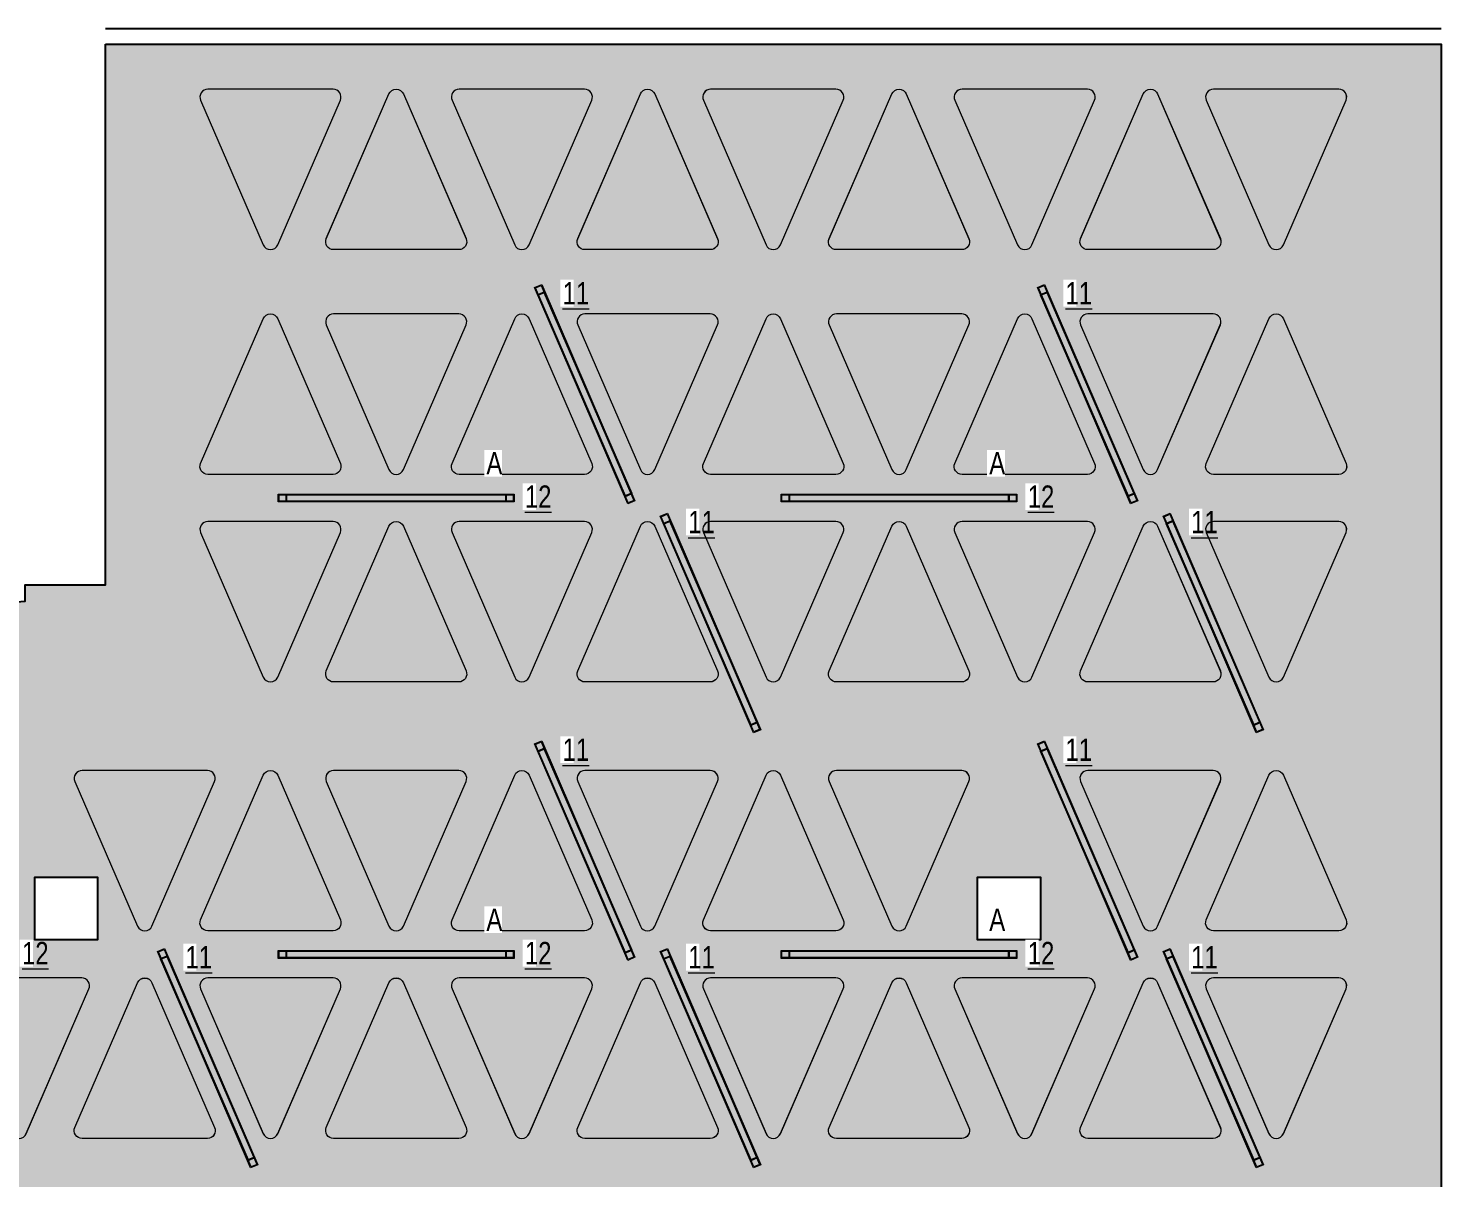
# Model space of a CAD drawing. Header units: millimetres. Extents: x -510890 to 418982, y -118257 to 141350.
# Drawn here: x -206474 to -197412, y 122889 to 130201 of the extents above; entities that cross this region are included whole.
import ezdxf

# ---------------------------------------------------------------- set-up
doc = ezdxf.new("R2010")
doc.units = ezdxf.units.MM
for name, color, linetype, lineweight in [('_ЭОМ_ОБЩ_Освещение_текст тип светильника', 172, 'Continuous', 50), ('_ЭОМ_светильник А', 1, 'Continuous', 35), ('_ЭОМ_светильник Р', 4, 'Continuous', 35), ('АР_Потолки_Штриховка', 252, 'Continuous', 0)]:
    doc.layers.add(name, color=color, linetype=linetype, lineweight=lineweight)
doc.layers.add('RAL 9010', color=7, linetype='Continuous')
doc.layers.add('X-ref Light', color=250, linetype='Continuous')
for name, color, linetype, lineweight, true_color in [('АР_Потолок_RAL 095 85 40', 7, 'Continuous', 5, 0xddc87a), ('АР_Потолок_RAL 100 70 20', 7, 'Continuous', 5, 0xb3ac85), ('АР_Потолок_Покраска', 7, 'Continuous', 5, 0x007399)]:
    doc.layers.add(name, color=color, linetype=linetype, lineweight=lineweight, true_color=true_color)
doc.layers.get('X-ref Light').off()
doc.styles.add('ГОСТ', font='cad.shx', dxfattribs={"width": 0.8})

# ---------------------------------------------------------------- blocks, each defined once
blk = doc.blocks.new('RVE-PLS5070-1500-P')
at = {"color": 0, "linetype": 'ByBlock', "lineweight": -2, "ltscale": 40}
for points in [[(750, -25), (-750, -25), (-750, 25), (750, 25)], [(745, -20), (-745, -20), (-745, 20), (745, 20)]]:
    blk.add_lwpolyline(points, close=True, dxfattribs=at)
blk = doc.blocks.new('A$C35e846bc')
at = {"layer": 'АР_Потолки_Штриховка', "color": 18, "lineweight": 18, "ltscale": 100, "true_color": 0x000000}
for points in [[(4014.7, 71488.5, 0.539691), (3968.8, 71558.3), (3171.1, 71558.3, 0.539691), (3125.2, 71488.5), (3524, 70567.7, 0.656611), (3615.8, 70567.7), (4014.7, 71488.5)], [(4814.7, 70607.5, -0.539691), (4768.8, 70537.6), (3971.1, 70537.6, -0.539691), (3925.2, 70607.5), (4324, 71528.2, -0.656611), (4415.8, 71528.2), (4814.7, 70607.5)], [(5614.7, 71488.5, 0.539691), (5568.8, 71558.3), (4771.1, 71558.3, 0.539691), (4725.2, 71488.5), (5124, 70567.7, 0.656611), (5215.8, 70567.7), (5614.7, 71488.5)], [(6414.7, 70607.5, -0.539691), (6368.8, 70537.6), (5571.1, 70537.6, -0.539691), (5525.2, 70607.5), (5924, 71528.2, -0.656611), (6015.8, 71528.2), (6414.7, 70607.5)], [(7214.7, 71488.5, 0.539691), (7168.8, 71558.3), (6371.1, 71558.3, 0.539691), (6325.2, 71488.5), (6724, 70567.7, 0.656611), (6815.8, 70567.7), (7214.7, 71488.5)], [(8014.7, 70607.5, -0.539691), (7968.8, 70537.6), (7171.1, 70537.6, -0.539691), (7125.2, 70607.5), (7524, 71528.2, -0.656611), (7615.8, 71528.2), (8014.7, 70607.5)], [(8814.7, 71488.5, 0.539691), (8768.8, 71558.3), (7971.1, 71558.3, 0.539691), (7925.2, 71488.5), (8324, 70567.7, 0.656611), (8415.8, 70567.7), (8814.7, 71488.5)], [(9614.7, 70607.5, -0.539691), (9568.8, 70537.6), (8771.1, 70537.6, -0.539691), (8725.2, 70607.5), (9124, 71528.2, -0.656611), (9215.8, 71528.2), (9614.7, 70607.5)], [(10414.7, 71488.5, 0.539691), (10368.8, 71558.3), (9571.1, 71558.3, 0.539691), (9525.2, 71488.5), (9924, 70567.7, 0.656611), (10015.8, 70567.7), (10414.7, 71488.5)], [(4014.7, 69177.3, -0.539691), (3968.8, 69107.4), (3171.1, 69107.4, -0.539691), (3125.2, 69177.3), (3524, 70098, -0.656611), (3615.8, 70098), (4014.7, 69177.3)], [(4814.7, 70058.3, 0.539691), (4768.8, 70128.1), (3971.1, 70128.1, 0.539691), (3925.2, 70058.3), (4324, 69137.5, 0.656611), (4415.8, 69137.5), (4814.7, 70058.3)], [(5614.7, 69177.3, -0.539691), (5568.8, 69107.4), (4771.1, 69107.4, -0.539691), (4725.2, 69177.3), (5124, 70098, -0.656611), (5215.8, 70098), (5614.7, 69177.3)], [(6414.7, 70058.3, 0.539691), (6368.8, 70128.1), (5571.1, 70128.1, 0.539691), (5525.2, 70058.3), (5924, 69137.5, 0.656611), (6015.8, 69137.5), (6414.7, 70058.3)], [(7214.7, 69177.3, -0.539691), (7168.8, 69107.4), (6371.1, 69107.4, -0.539691), (6325.2, 69177.3), (6724, 70098, -0.656611), (6815.8, 70098), (7214.7, 69177.3)], [(8014.7, 70058.3, 0.539691), (7968.8, 70128.1), (7171.1, 70128.1, 0.539691), (7125.2, 70058.3), (7524, 69137.5, 0.656611), (7615.8, 69137.5), (8014.7, 70058.3)], [(8814.7, 69177.3, -0.539691), (8768.8, 69107.4), (7971.1, 69107.4, -0.539691), (7925.2, 69177.3), (8324, 70098, -0.656611), (8415.8, 70098), (8814.7, 69177.3)], [(9614.7, 70058.3, 0.539691), (9568.8, 70128.1), (8771.1, 70128.1, 0.539691), (8725.2, 70058.3), (9124, 69137.5, 0.656611), (9215.8, 69137.5), (9614.7, 70058.3)], [(10414.7, 69177.3, -0.539691), (10368.8, 69107.4), (9571.1, 69107.4, -0.539691), (9525.2, 69177.3), (9924, 70098, -0.656611), (10015.8, 70098), (10414.7, 69177.3)], [(4014.7, 68737.5, 0.539691), (3968.8, 68807.4), (3171.1, 68807.4, 0.539691), (3125.2, 68737.5), (3524, 67816.8, 0.656611), (3615.8, 67816.8), (4014.7, 68737.5)], [(4814.7, 67856.5, -0.539691), (4768.8, 67786.6), (3971.1, 67786.6, -0.539691), (3925.2, 67856.5), (4324, 68777.3, -0.656611), (4415.8, 68777.3), (4814.7, 67856.5)], [(5614.7, 68737.5, 0.539691), (5568.8, 68807.4), (4771.1, 68807.4, 0.539691), (4725.2, 68737.5), (5124, 67816.8, 0.656611), (5215.8, 67816.8), (5614.7, 68737.5)], [(6414.7, 67856.5, -0.539691), (6368.8, 67786.6), (5571.1, 67786.6, -0.539691), (5525.2, 67856.5), (5924, 68777.3, -0.656611), (6015.8, 68777.3), (6414.7, 67856.5)], [(7214.7, 68737.5, 0.539691), (7168.8, 68807.4), (6371.1, 68807.4, 0.539691), (6325.2, 68737.5), (6724, 67816.8, 0.656611), (6815.8, 67816.8), (7214.7, 68737.5)], [(8014.7, 67856.5, -0.539691), (7968.8, 67786.6), (7171.1, 67786.6, -0.539691), (7125.2, 67856.5), (7524, 68777.3, -0.656611), (7615.8, 68777.3), (8014.7, 67856.5)], [(8814.7, 68737.5, 0.539691), (8768.8, 68807.4), (7971.1, 68807.4, 0.539691), (7925.2, 68737.5), (8324, 67816.8, 0.656611), (8415.8, 67816.8), (8814.7, 68737.5)], [(9614.7, 67856.5, -0.539691), (9568.8, 67786.6), (8771.1, 67786.6, -0.539691), (8725.2, 67856.5), (9124, 68777.3, -0.656611), (9215.8, 68777.3), (9614.7, 67856.5)], [(10414.7, 68737.5, 0.539691), (10368.8, 68807.4), (9571.1, 68807.4, 0.539691), (9525.2, 68737.5), (9924, 67816.8, 0.656611), (10015.8, 67816.8), (10414.7, 68737.5)], [(3214.7, 67153.5, 0.539691), (3168.8, 67223.3), (2371.1, 67223.3, 0.539691), (2325.2, 67153.5), (2724, 66232.7, 0.656611), (2815.8, 66232.7), (3214.7, 67153.5)], [(4014.7, 66272.5, -0.539691), (3968.8, 66202.6), (3171.1, 66202.6, -0.539691), (3125.2, 66272.5), (3524, 67193.2, -0.656611), (3615.8, 67193.2), (4014.7, 66272.5)], [(4814.7, 67153.5, 0.539691), (4768.8, 67223.3), (3971.1, 67223.3, 0.539691), (3925.2, 67153.5), (4324, 66232.7, 0.656611), (4415.8, 66232.7), (4814.7, 67153.5)], [(5614.7, 66272.5, -0.539691), (5568.8, 66202.6), (4771.1, 66202.6, -0.539691), (4725.2, 66272.5), (5124, 67193.2, -0.656611), (5215.8, 67193.2), (5614.7, 66272.5)], [(6414.7, 67153.5, 0.539691), (6368.8, 67223.3), (5571.1, 67223.3, 0.539691), (5525.2, 67153.5), (5924, 66232.7, 0.656611), (6015.8, 66232.7), (6414.7, 67153.5)], [(7214.7, 66272.5, -0.539691), (7168.8, 66202.6), (6371.1, 66202.6, -0.539691), (6325.2, 66272.5), (6724, 67193.2, -0.656611), (6815.8, 67193.2), (7214.7, 66272.5)], [(8014.7, 67153.5, 0.539691), (7968.8, 67223.3), (7171.1, 67223.3, 0.539691), (7125.2, 67153.5), (7524, 66232.7, 0.656611), (7615.8, 66232.7), (8014.7, 67153.5)], [(9614.7, 67153.5, 0.539691), (9568.8, 67223.3), (8771.1, 67223.3, 0.539691), (8725.2, 67153.5), (9124, 66232.7, 0.656611), (9215.8, 66232.7), (9614.7, 67153.5)], [(10414.7, 66272.5, -0.539691), (10368.8, 66202.6), (9571.1, 66202.6, -0.539691), (9525.2, 66272.5), (9924, 67193.2, -0.656611), (10015.8, 67193.2), (10414.7, 66272.5)], [(2414.7, 65832.7, 0.539691), (2368.8, 65902.6), (1571.1, 65902.6, 0.539691), (1525.2, 65832.7), (1924, 64912, 0.656611), (2015.8, 64912), (2414.7, 65832.7)], [(3214.7, 64951.7, -0.539691), (3168.8, 64881.8), (2371.1, 64881.8, -0.539691), (2325.2, 64951.7), (2724, 65872.5, -0.656611), (2815.8, 65872.5), (3214.7, 64951.7)], [(4014.7, 65832.7, 0.539691), (3968.8, 65902.6), (3171.1, 65902.6, 0.539691), (3125.2, 65832.7), (3524, 64912, 0.656611), (3615.8, 64912), (4014.7, 65832.7)], [(4814.7, 64951.7, -0.539691), (4768.8, 64881.8), (3971.1, 64881.8, -0.539691), (3925.2, 64951.7), (4324, 65872.5, -0.656611), (4415.8, 65872.5), (4814.7, 64951.7)], [(5614.7, 65832.7, 0.539691), (5568.8, 65902.6), (4771.1, 65902.6, 0.539691), (4725.2, 65832.7), (5124, 64912, 0.656611), (5215.8, 64912), (5614.7, 65832.7)], [(6414.7, 64951.7, -0.539691), (6368.8, 64881.8), (5571.1, 64881.8, -0.539691), (5525.2, 64951.7), (5924, 65872.5, -0.656611), (6015.8, 65872.5), (6414.7, 64951.7)], [(7214.7, 65832.7, 0.539691), (7168.8, 65902.6), (6371.1, 65902.6, 0.539691), (6325.2, 65832.7), (6724, 64912, 0.656611), (6815.8, 64912), (7214.7, 65832.7)], [(8014.7, 64951.7, -0.539691), (7968.8, 64881.8), (7171.1, 64881.8, -0.539691), (7125.2, 64951.7), (7524, 65872.5, -0.656611), (7615.8, 65872.5), (8014.7, 64951.7)], [(8814.7, 65832.7, 0.539691), (8768.8, 65902.6), (7971.1, 65902.6, 0.539691), (7925.2, 65832.7), (8324, 64912, 0.656611), (8415.8, 64912), (8814.7, 65832.7)], [(9614.7, 64951.7, -0.539691), (9568.8, 64881.8), (8771.1, 64881.8, -0.539691), (8725.2, 64951.7), (9124, 65872.5, -0.656611), (9215.8, 65872.5), (9614.7, 64951.7)], [(10414.7, 65832.7, 0.539691), (10368.8, 65902.6), (9571.1, 65902.6, 0.539691), (9525.2, 65832.7), (9924, 64912, 0.656611), (10015.8, 64912), (10414.7, 65832.7)]]:
    blk.add_lwpolyline(points, format="xyb", dxfattribs=at)
for points in [[(5871.1, 68985.4), (5314.6, 70270), (5268.7, 70250.2), (5825.2, 68965.5)], [(5864.5, 68988), (5312, 70263.4), (5275.3, 70247.6), (5827.8, 68972.1)], [(9071.1, 68985.4), (8514.6, 70270), (8468.7, 70250.2), (9025.2, 68965.5)], [(9064.5, 68988), (8512, 70263.4), (8475.3, 70247.6), (9027.8, 68972.1)], [(3669.9, 68982.4), (5069.9, 68982.4), (5069.9, 68932.4), (3669.9, 68932.4)], [(3674.9, 68977.4), (5064.9, 68977.4), (5064.9, 68937.4), (3674.9, 68937.4)], [(6869.9, 68982.4), (8269.9, 68982.4), (8269.9, 68932.4), (6869.9, 68932.4)], [(6874.9, 68977.4), (8264.9, 68977.4), (8264.9, 68937.4), (6874.9, 68937.4)], [(6671.1, 67529.3), (6114.6, 68814), (6068.7, 68794.1), (6625.2, 67509.5)], [(6664.5, 67532), (6112, 68807.4), (6075.3, 68791.5), (6627.8, 67516.1)], [(9871.1, 67529.3), (9314.6, 68814), (9268.7, 68794.1), (9825.2, 67509.5)], [(9864.5, 67532), (9312, 68807.4), (9275.3, 68791.5), (9827.8, 67516.1)], [(5871.1, 66080.6), (5314.6, 67365.2), (5268.7, 67345.3), (5825.2, 66060.7)], [(5864.5, 66083.2), (5312, 67358.6), (5275.3, 67342.7), (5827.8, 66067.3)], [(9071.1, 66080.6), (8514.6, 67365.2), (8468.7, 67345.3), (9025.2, 66060.7)], [(9064.5, 66083.2), (8512, 67358.6), (8475.3, 67342.7), (9027.8, 66067.3)], [(3669.9, 66077.6), (5069.9, 66077.6), (5069.9, 66027.6), (3669.9, 66027.6)], [(3674.9, 66072.6), (5064.9, 66072.6), (5064.9, 66032.6), (3674.9, 66032.6)], [(6869.9, 66077.6), (8269.9, 66077.6), (8269.9, 66027.6), (6869.9, 66027.6)], [(6874.9, 66072.6), (8264.9, 66072.6), (8264.9, 66032.6), (6874.9, 66032.6)], [(3471.1, 64759.8), (2914.6, 66044.5), (2868.7, 66024.6), (3425.2, 64739.9)], [(3464.5, 64762.4), (2912, 66037.9), (2875.3, 66022), (3427.8, 64746.5)], [(6671.1, 64759.8), (6114.6, 66044.5), (6068.7, 66024.6), (6625.2, 64739.9)], [(6664.5, 64762.4), (6112, 66037.9), (6075.3, 66022), (6627.8, 64746.5)], [(9871.1, 64759.8), (9314.6, 66044.5), (9268.7, 66024.6), (9825.2, 64739.9)], [(9864.5, 64762.4), (9312, 66037.9), (9275.3, 66022), (9827.8, 64746.5)]]:
    blk.add_lwpolyline(points, close=True, dxfattribs=at)
at = {"layer": '_ЭОМ_светильник А', "color": 18, "lineweight": 18, "ltscale": 100, "true_color": 0x000000, "rotation": 180}
for p in [(4369.9, 68957.4), (7569.9, 68957.4), (4369.9, 66052.6), (7569.9, 66052.6)]:
    blk.add_blockref('RVE-PLS5070-1500-P', p, dxfattribs=at)
at = {"layer": '_ЭОМ_светильник Р', "color": 18, "lineweight": 18, "ltscale": 100, "true_color": 0x000000, "rotation": 293.3109098092323}
for p in [(6369.9, 68161.7), (9569.9, 68161.7), (3169.9, 65392.2), (6369.9, 65392.2), (9569.9, 65392.2)]:
    blk.add_blockref('RVE-PLS5070-1500-P', p, dxfattribs=at)
at = {"layer": '_ЭОМ_ОБЩ_Освещение_текст тип светильника', "color": 18, "lineweight": 18, "ltscale": 40, "true_color": 0x000000, "insert": (1988.9, 66132.1), "char_height": 142.19, "width": 55.872, "attachment_point": 1, "style": 'ГОСТ', "bg_fill": 3, "box_fill_scale": 1.1, "bg_fill_color": 256, "bg_fill_transparency": 0}
blk.add_mtext('{\\L12}', dxfattribs=at)
at = {"layer": '_ЭОМ_светильник А', "color": 18, "lineweight": 18, "ltscale": 100, "true_color": 0x000000, "insert": (8144.1, 66344.6), "char_height": 142.2, "width": 86.044, "attachment_point": 1, "style": 'ГОСТ', "bg_fill": 3, "box_fill_scale": 1.1, "bg_fill_color": 256, "bg_fill_transparency": 0}
blk.add_mtext('А', dxfattribs=at)
at = {"layer": '_ЭОМ_ОБЩ_Освещение_текст тип светильника', "color": 18, "lineweight": 18, "ltscale": 40, "true_color": 0x000000, "char_height": 142.19, "width": 55.872, "attachment_point": 1, "style": 'ГОСТ', "bg_fill": 3, "box_fill_scale": 1.1, "bg_fill_color": 256, "bg_fill_transparency": 0}
for s, insert in [('{\\L12}', (5188.9, 69036.9)), ('{\\L12}', (8388.9, 69036.9)), ('{\\L11}', (6229.1, 68875.3)), ('{\\L11}', (9429.1, 68875.3)), ('{\\L11}', (3029.1, 66105.8)), ('{\\L12}', (5188.9, 66132.1)), ('{\\L11}', (6229.1, 66105.8)), ('{\\L12}', (8388.9, 66132.1)), ('{\\L11}', (9429.1, 66105.8))]:
    blk.add_mtext(s, dxfattribs=dict(at, insert=insert))
at = {"layer": '_ЭОМ_светильник А', "color": 18, "lineweight": 18, "ltscale": 100, "true_color": 0x000000, "char_height": 142.2, "width": 86.044, "attachment_point": 1, "style": 'ГОСТ', "bg_fill": 3, "box_fill_scale": 1.1, "bg_fill_color": 256, "bg_fill_transparency": 0}
for insert in [(4944.1, 69249.4), (8144.1, 69249.4), (4944.1, 66344.6)]:
    blk.add_mtext('А', dxfattribs=dict(at, insert=insert))
at = {"layer": '_ЭОМ_светильник Р', "color": 18, "lineweight": 18, "ltscale": 100, "true_color": 0x000000, "rotation": 293.3109098092323}
for p in [(5569.9, 69617.8), (8769.9, 69617.8), (5569.9, 66713), (8769.9, 66713)]:
    blk.add_blockref('RVE-PLS5070-1500-P', p, dxfattribs=at)
at = {"layer": '_ЭОМ_ОБЩ_Освещение_текст тип светильника', "color": 18, "lineweight": 18, "ltscale": 40, "true_color": 0x000000, "char_height": 142.19, "width": 55.872, "attachment_point": 1, "style": 'ГОСТ', "bg_fill": 3, "box_fill_scale": 1.1, "bg_fill_color": 256, "bg_fill_transparency": 0}
for insert in [(5429.1, 70331.3), (8629.1, 70331.3), (5429.1, 67426.5), (8629.1, 67426.5)]:
    blk.add_mtext('{\\L11}', dxfattribs=dict(at, insert=insert))

msp = doc.modelspace()

# ---------------------------------------------------------------- hatches: boundary and pattern name
at = {"layer": 'RAL 9010', "ltscale": 100, "true_color": 0xe1be89}
h = msp.add_hatch(color=31, dxfattribs=at)
h.dxf.hatch_style = 1
h.paths.add_polyline_path([(-204578.6, 128863.1, 0.539691), (-204532.8, 128793.3), (-203735.1, 128793.3, 0.539691), (-203689.2, 128863.1), (-204088, 129783.9, 0.656611), (-204179.8, 129783.9)])
h = msp.add_hatch(color=31, dxfattribs=at)
h.dxf.hatch_style = 1
h.paths.add_polyline_path([(-201289.2, 129744.1, 0.539691), (-201335.1, 129814), (-202132.8, 129814, 0.539691), (-202178.6, 129744.1), (-201779.8, 128823.4, 0.656611), (-201688, 128823.4)])
h = msp.add_hatch(color=31, dxfattribs=at)
h.dxf.hatch_style = 1
h.paths.add_polyline_path([(-199288, 129783.9, 0.656611), (-199379.8, 129783.9), (-199778.6, 128863.1, 0.539691), (-199732.8, 128793.3), (-198935.1, 128793.3, 0.539691), (-198889.2, 128863.1)])
h = msp.add_hatch(color=31, dxfattribs=at)
h.dxf.hatch_style = 1
h.paths.add_polyline_path([(-204179.8, 127393.2, 0.656611), (-204088, 127393.2), (-203689.2, 128313.9, 0.539691), (-203735.1, 128383.8), (-204532.8, 128383.8, 0.539691), (-204578.6, 128313.9)])
h = msp.add_hatch(color=31, dxfattribs=at)
h.dxf.hatch_style = 1
h.paths.add_polyline_path([(-201688, 128353.7, 0.656611), (-201779.8, 128353.7), (-202178.6, 127432.9, 0.539691), (-202132.8, 127363.1), (-201335.1, 127363.1, 0.539691), (-201289.2, 127432.9)])
h = msp.add_hatch(color=31, dxfattribs=at)
h.dxf.hatch_style = 1
h.paths.add_polyline_path([(-198889.2, 128313.9, 0.539691), (-198935.1, 128383.8), (-199732.8, 128383.8, 0.539691), (-199778.6, 128313.9), (-199379.8, 127393.2, 0.656611), (-199288, 127393.2)])
h = msp.add_hatch(color=31, dxfattribs=at)
h.dxf.hatch_style = 1
h.paths.add_polyline_path([(-203379.8, 126072.4, 0.656611), (-203288, 126072.4), (-202889.2, 126993.2, 0.539691), (-202935.1, 127063.1), (-203732.8, 127063.1, 0.539691), (-203778.6, 126993.2)])
h = msp.add_hatch(color=31, dxfattribs=at)
h.dxf.hatch_style = 1
h.paths.add_polyline_path([(-201378.6, 126112.2, 0.539691), (-201332.8, 126042.3), (-200535.1, 126042.3, 0.539691), (-200489.2, 126112.2), (-200888, 127032.9, 0.656611), (-200979.8, 127032.9)])
h = msp.add_hatch(color=31, dxfattribs=at)
h.dxf.hatch_style = 1
h.paths.add_polyline_path([(-198932.8, 127063.1, 0.539691), (-198978.6, 126993.2), (-198579.8, 126072.4, 0.656611), (-198488, 126072.4), (-198089.2, 126993.2, 0.539691), (-198135.1, 127063.1)])
h = msp.add_hatch(color=31, dxfattribs=at)
h.dxf.hatch_style = 1
h.paths.add_polyline_path([(-204179.8, 124488.4, 0.656611), (-204088, 124488.4), (-203689.2, 125409.1, 0.539691), (-203735.1, 125479), (-204532.8, 125479, 0.539691), (-204578.6, 125409.1)])
h = msp.add_hatch(color=31, dxfattribs=at)
h.dxf.hatch_style = 1
h.paths.add_polyline_path([(-201688, 125448.9, 0.656611), (-201779.8, 125448.9), (-202178.6, 124528.1, 0.539691), (-202132.8, 124458.3), (-201335.1, 124458.3, 0.539691), (-201289.2, 124528.1)])
h = msp.add_hatch(color=31, dxfattribs=at)
h.dxf.hatch_style = 1
h.paths.add_polyline_path([(-198889.2, 125409.1, 0.539691), (-198935.1, 125479), (-199732.8, 125479, 0.539691), (-199778.6, 125409.1), (-199379.8, 124488.4, 0.656611), (-199288, 124488.4)])
h = msp.add_hatch(color=31, dxfattribs=at)
h.dxf.hatch_style = 1
h.paths.add_polyline_path([(-206178.6, 123207.4, 0.539691), (-206132.8, 123137.5), (-205335.1, 123137.5, 0.539691), (-205289.2, 123207.4), (-205688, 124128.1, 0.656611), (-205779.8, 124128.1)])
h = msp.add_hatch(color=31, dxfattribs=at)
h.dxf.hatch_style = 1
h.paths.add_polyline_path([(-203379.8, 123167.6, 0.656611), (-203288, 123167.6), (-202889.2, 124088.4, 0.539691), (-202935.1, 124158.3), (-203732.8, 124158.3, 0.539691), (-203778.6, 124088.4)])
h = msp.add_hatch(color=31, dxfattribs=at)
h.dxf.hatch_style = 1
h.paths.add_polyline_path([(-201378.6, 123207.4, 0.539691), (-201332.8, 123137.5), (-200535.1, 123137.5, 0.539691), (-200489.2, 123207.4), (-200888, 124128.1, 0.656611), (-200979.8, 124128.1)])
h = msp.add_hatch(color=31, dxfattribs=at)
h.dxf.hatch_style = 1
h.paths.add_polyline_path([(-198932.8, 124158.3, 0.539691), (-198978.6, 124088.4), (-198579.8, 123167.6, 0.656611), (-198488, 123167.6), (-198089.2, 124088.4, 0.539691), (-198135.1, 124158.3)])
at = {"layer": 'АР_Потолки_Штриховка', "ltscale": 100, "true_color": 0xf8f6b0}
h = msp.add_hatch(color=51, dxfattribs=at)
h.dxf.hatch_style = 1
h.paths.add_polyline_path([(-202639.3, 127243.6), (-203191.8, 128519.1), (-203228.5, 128503.2), (-202676, 127227.7)])
h = msp.add_hatch(color=51, dxfattribs=at)
h.dxf.hatch_style = 1
h.paths.add_polyline_path([(-199439.3, 127243.6), (-199991.8, 128519.1), (-200028.5, 128503.2), (-199476, 127227.7)])
h = msp.add_hatch(color=51, dxfattribs=at)
h.dxf.hatch_style = 1
h.paths.add_polyline_path([(-204828.9, 127233.1), (-203438.9, 127233.1), (-203438.9, 127193.1), (-204828.9, 127193.1)])
h = msp.add_hatch(color=51, dxfattribs=at)
h.dxf.hatch_style = 1
h.paths.add_polyline_path([(-201628.9, 127233.1), (-200238.9, 127233.1), (-200238.9, 127193.1), (-201628.9, 127193.1)])
h = msp.add_hatch(color=51, dxfattribs=at)
h.dxf.hatch_style = 1
h.paths.add_polyline_path([(-201839.3, 125787.6), (-202391.8, 127063.1), (-202428.5, 127047.2), (-201876, 125771.7)])
h = msp.add_hatch(color=51, dxfattribs=at)
h.dxf.hatch_style = 1
h.paths.add_polyline_path([(-198639.3, 125787.6), (-199191.8, 127063.1), (-199228.5, 127047.2), (-198676, 125771.7)])
h = msp.add_hatch(color=51, dxfattribs=at)
h.dxf.hatch_style = 1
h.paths.add_polyline_path([(-202639.3, 124338.8), (-203191.8, 125614.3), (-203228.5, 125598.4), (-202676, 124322.9)])
h = msp.add_hatch(color=51, dxfattribs=at)
h.dxf.hatch_style = 1
h.paths.add_polyline_path([(-199439.3, 124338.8), (-199991.8, 125614.3), (-200028.5, 125598.4), (-199476, 124322.9)])
h = msp.add_hatch(color=51, dxfattribs=at)
h.dxf.hatch_style = 1
h.paths.add_polyline_path([(-205039.3, 123018.1), (-205591.8, 124293.6), (-205628.5, 124277.7), (-205076, 123002.2)])
h = msp.add_hatch(color=51, dxfattribs=at)
h.dxf.hatch_style = 1
h.paths.add_polyline_path([(-204828.9, 124328.3), (-203438.9, 124328.3), (-203438.9, 124288.3), (-204828.9, 124288.3)])
h = msp.add_hatch(color=51, dxfattribs=at)
h.dxf.hatch_style = 1
h.paths.add_polyline_path([(-201839.3, 123018.1), (-202391.8, 124293.6), (-202428.5, 124277.7), (-201876, 123002.2)])
h = msp.add_hatch(color=51, dxfattribs=at)
h.dxf.hatch_style = 1
h.paths.add_polyline_path([(-201628.9, 124328.3), (-200238.9, 124328.3), (-200238.9, 124288.3), (-201628.9, 124288.3)])
h = msp.add_hatch(color=51, dxfattribs=at)
h.dxf.hatch_style = 1
h.paths.add_polyline_path([(-198639.3, 123018.1), (-199191.8, 124293.6), (-199228.5, 124277.7), (-198676, 123002.2)])
at = {"layer": 'АР_Потолок_RAL 095 85 40', "transparency": 33554687}
h = msp.add_hatch(color=256, dxfattribs=at)
h.dxf.hatch_style = 1
h.paths.add_polyline_path([(-204489.2, 129744.1, 0.539691), (-204535.1, 129814), (-205332.8, 129814, 0.539691), (-205378.6, 129744.1), (-204979.8, 128823.4, 0.656611), (-204888, 128823.4)])
h = msp.add_hatch(color=256, dxfattribs=at)
h.dxf.hatch_style = 1
h.paths.add_polyline_path([(-202488, 129783.9, 0.656611), (-202579.8, 129783.9), (-202978.6, 128863.1, 0.539691), (-202932.8, 128793.3), (-202135.1, 128793.3, 0.539691), (-202089.2, 128863.1)])
h = msp.add_hatch(color=256, dxfattribs=at)
h.dxf.hatch_style = 1
h.paths.add_polyline_path([(-199689.2, 129744.1, 0.539691), (-199735.1, 129814), (-200532.8, 129814, 0.539691), (-200578.6, 129744.1), (-200179.8, 128823.4, 0.656611), (-200088, 128823.4)])
h = msp.add_hatch(color=256, dxfattribs=at)
h.dxf.hatch_style = 1
h.paths.add_polyline_path([(-204888, 128353.7, 0.656611), (-204979.8, 128353.7), (-205378.6, 127432.9, 0.539691), (-205332.8, 127363.1), (-204535.1, 127363.1, 0.539691), (-204489.2, 127432.9)])
h = msp.add_hatch(color=256, dxfattribs=at)
h.dxf.hatch_style = 1
h.paths.add_polyline_path([(-202089.2, 128313.9, 0.539691), (-202135.1, 128383.8), (-202932.8, 128383.8, 0.539691), (-202978.6, 128313.9), (-202579.8, 127393.2, 0.656611), (-202488, 127393.2)])
h = msp.add_hatch(color=256, dxfattribs=at)
h.dxf.hatch_style = 1
h.paths.add_polyline_path([(-200088, 128353.7, 0.656611), (-200179.8, 128353.7), (-200578.6, 127432.9, 0.539691), (-200532.8, 127363.1), (-199735.1, 127363.1, 0.539691), (-199689.2, 127432.9)])
h = msp.add_hatch(color=256, dxfattribs=at)
h.dxf.hatch_style = 1
h.paths.add_polyline_path([(-204578.6, 126112.2, 0.539691), (-204532.8, 126042.3), (-203735.1, 126042.3, 0.539691), (-203689.2, 126112.2), (-204088, 127032.9, 0.656611), (-204179.8, 127032.9)])
h = msp.add_hatch(color=256, dxfattribs=at)
h.dxf.hatch_style = 1
h.paths.add_polyline_path([(-202132.8, 127063.1, 0.539691), (-202178.6, 126993.2), (-201779.8, 126072.4, 0.656611), (-201688, 126072.4), (-201289.2, 126993.2, 0.539691), (-201335.1, 127063.1)])
h = msp.add_hatch(color=256, dxfattribs=at)
h.dxf.hatch_style = 1
h.paths.add_polyline_path([(-199288, 127032.9, 0.656611), (-199379.8, 127032.9), (-199778.6, 126112.2, 0.539691), (-199732.8, 126042.3), (-198935.1, 126042.3, 0.539691), (-198889.2, 126112.2)])
h = msp.add_hatch(color=256, dxfattribs=at)
h.dxf.hatch_style = 1
h.paths.add_polyline_path([(-204888, 125448.9, 0.656611), (-204979.8, 125448.9), (-205378.6, 124528.1, 0.539691), (-205332.8, 124458.3), (-204535.1, 124458.3, 0.539691), (-204489.2, 124528.1)])
h = msp.add_hatch(color=256, dxfattribs=at)
h.dxf.hatch_style = 1
h.paths.add_polyline_path([(-202089.2, 125409.1, 0.539691), (-202135.1, 125479), (-202932.8, 125479, 0.539691), (-202978.6, 125409.1), (-202579.8, 124488.4, 0.656611), (-202488, 124488.4)])
h = msp.add_hatch(color=256, dxfattribs=at)
h.dxf.hatch_style = 1
h.paths.add_polyline_path([(-206932.8, 124158.3, 0.539691), (-206978.6, 124088.4), (-206579.8, 123167.6, 0.656611), (-206488, 123167.6), (-206089.2, 124088.4, 0.539691), (-206135.1, 124158.3)])
h = msp.add_hatch(color=256, dxfattribs=at)
h.dxf.hatch_style = 1
h.paths.add_polyline_path([(-204578.6, 123207.4, 0.539691), (-204532.8, 123137.5), (-203735.1, 123137.5, 0.539691), (-203689.2, 123207.4), (-204088, 124128.1, 0.656611), (-204179.8, 124128.1)])
h = msp.add_hatch(color=256, dxfattribs=at)
h.dxf.hatch_style = 1
h.paths.add_polyline_path([(-202132.8, 124158.3, 0.539691), (-202178.6, 124088.4), (-201779.8, 123167.6, 0.656611), (-201688, 123167.6), (-201289.2, 124088.4, 0.539691), (-201335.1, 124158.3)])
h = msp.add_hatch(color=256, dxfattribs=at)
h.dxf.hatch_style = 1
h.paths.add_polyline_path([(-199288, 124128.1, 0.656611), (-199379.8, 124128.1), (-199778.6, 123207.4, 0.539691), (-199732.8, 123137.5), (-198935.1, 123137.5, 0.539691), (-198889.2, 123207.4)])
at = {"layer": 'АР_Потолок_RAL 100 70 20', "transparency": 33554687}
h = msp.add_hatch(color=256, dxfattribs=at)
h.dxf.hatch_style = 1
h.paths.add_polyline_path([(-202889.2, 129744.1, 0.539691), (-202935.1, 129814), (-203732.8, 129814, 0.539691), (-203778.6, 129744.1), (-203379.8, 128823.4, 0.656611), (-203288, 128823.4)])
h = msp.add_hatch(color=256, dxfattribs=at)
h.dxf.hatch_style = 1
h.paths.add_polyline_path([(-201378.6, 128863.1, 0.539691), (-201332.8, 128793.3), (-200535.1, 128793.3, 0.539691), (-200489.2, 128863.1), (-200888, 129783.9, 0.656611), (-200979.8, 129783.9)])
h = msp.add_hatch(color=256, dxfattribs=at)
h.dxf.hatch_style = 1
h.paths.add_polyline_path([(-198089.2, 129744.1, 0.539691), (-198135.1, 129814), (-198932.8, 129814, 0.539691), (-198978.6, 129744.1), (-198579.8, 128823.4, 0.656611), (-198488, 128823.4)])
h = msp.add_hatch(color=256, dxfattribs=at)
h.dxf.hatch_style = 1
h.paths.add_polyline_path([(-203288, 128353.7, 0.656611), (-203379.8, 128353.7), (-203778.6, 127432.9, 0.539691), (-203732.8, 127363.1), (-202935.1, 127363.1, 0.539691), (-202889.2, 127432.9)])
h = msp.add_hatch(color=256, dxfattribs=at)
h.dxf.hatch_style = 1
h.paths.add_polyline_path([(-200979.8, 127393.2, 0.656611), (-200888, 127393.2), (-200489.2, 128313.9, 0.539691), (-200535.1, 128383.8), (-201332.8, 128383.8, 0.539691), (-201378.6, 128313.9)])
h = msp.add_hatch(color=256, dxfattribs=at)
h.dxf.hatch_style = 1
h.paths.add_polyline_path([(-198488, 128353.7, 0.656611), (-198579.8, 128353.7), (-198978.6, 127432.9, 0.539691), (-198932.8, 127363.1), (-198135.1, 127363.1, 0.539691), (-198089.2, 127432.9)])
h = msp.add_hatch(color=256, dxfattribs=at)
h.dxf.hatch_style = 1
h.paths.add_polyline_path([(-205332.8, 127063.1, 0.539691), (-205378.6, 126993.2), (-204979.8, 126072.4, 0.656611), (-204888, 126072.4), (-204489.2, 126993.2, 0.539691), (-204535.1, 127063.1)])
h = msp.add_hatch(color=256, dxfattribs=at)
h.dxf.hatch_style = 1
h.paths.add_polyline_path([(-202488, 127032.9, 0.656611), (-202579.8, 127032.9), (-202978.6, 126112.2, 0.539691), (-202932.8, 126042.3), (-202135.1, 126042.3, 0.539691), (-202089.2, 126112.2)])
h = msp.add_hatch(color=256, dxfattribs=at)
h.dxf.hatch_style = 1
h.paths.add_polyline_path([(-200179.8, 126072.4, 0.656611), (-200088, 126072.4), (-199689.2, 126993.2, 0.539691), (-199735.1, 127063.1), (-200532.8, 127063.1, 0.539691), (-200578.6, 126993.2)])
h = msp.add_hatch(color=256, dxfattribs=at)
h.dxf.hatch_style = 1
h.paths.add_polyline_path([(-205779.8, 124488.4, 0.656611), (-205688, 124488.4), (-205289.2, 125409.1, 0.539691), (-205335.1, 125479), (-206132.8, 125479, 0.539691), (-206178.6, 125409.1)])
h = msp.add_hatch(color=256, dxfattribs=at)
h.dxf.hatch_style = 1
h.paths.add_polyline_path([(-203288, 125448.9, 0.656611), (-203379.8, 125448.9), (-203778.6, 124528.1, 0.539691), (-203732.8, 124458.3), (-202935.1, 124458.3, 0.539691), (-202889.2, 124528.1)])
h = msp.add_hatch(color=256, dxfattribs=at)
h.dxf.hatch_style = 1
h.paths.add_polyline_path([(-200979.8, 124488.4, 0.656611), (-200888, 124488.4), (-200489.2, 125409.1, 0.539691), (-200535.1, 125479), (-201332.8, 125479, 0.539691), (-201378.6, 125409.1)])
h = msp.add_hatch(color=256, dxfattribs=at)
h.dxf.hatch_style = 1
h.paths.add_polyline_path([(-198488, 125448.9, 0.656611), (-198579.8, 125448.9), (-198978.6, 124528.1, 0.539691), (-198932.8, 124458.3), (-198135.1, 124458.3, 0.539691), (-198089.2, 124528.1)])
h = msp.add_hatch(color=256, dxfattribs=at)
h.dxf.hatch_style = 1
h.paths.add_polyline_path([(-205332.8, 124158.3, 0.539691), (-205378.6, 124088.4), (-204979.8, 123167.6, 0.656611), (-204888, 123167.6), (-204489.2, 124088.4, 0.539691), (-204535.1, 124158.3)])
h = msp.add_hatch(color=256, dxfattribs=at)
h.dxf.hatch_style = 1
h.paths.add_polyline_path([(-202488, 124128.1, 0.656611), (-202579.8, 124128.1), (-202978.6, 123207.4, 0.539691), (-202932.8, 123137.5), (-202135.1, 123137.5, 0.539691), (-202089.2, 123207.4)])
h = msp.add_hatch(color=256, dxfattribs=at)
h.dxf.hatch_style = 1
h.paths.add_polyline_path([(-200179.8, 123167.6, 0.656611), (-200088, 123167.6), (-199689.2, 124088.4, 0.539691), (-199735.1, 124158.3), (-200532.8, 124158.3, 0.539691), (-200578.6, 124088.4)])
at = {"layer": 'АР_Потолок_Покраска'}
h = msp.add_hatch(dxfattribs=at)
h.set_pattern_fill('CROSS', color=256, scale=25)
h.set_pattern_definition([(0, (-432611.07, 92549.41), (158.75, 158.75), [79.375, -238.125]), (90, (-432571.38, 92509.72), (-158.75, 158.75), [79.375, -238.125])])
h.paths.add_polyline_path([(-206433.9, 124400.7), (-206433.9, 124800.7), (-206033.9, 124800.7), (-206033.9, 124400.7)], flags=16)
h.paths.add_polyline_path([(-200433.9, 124400.7), (-200433.9, 124800.7), (-200033.9, 124800.7), (-200033.9, 124400.7)], flags=16)
h.paths.add_polyline_path([(-206433.9, 118400.7), (-206433.9, 118800.7), (-206033.9, 118800.7), (-206033.9, 118400.7)], flags=16)
edge = h.paths.add_edge_path()
edge.add_line((-205983.9, 130100.7), (-197483.9, 130100.7))
edge.add_line((-197483.9, 130100.7), (-197483.2, 118520.7))
edge.add_line((-197483.2, 118520.7), (-200033.9, 118520.7))
edge.add_line((-200033.9, 118520.7), (-200033.9, 118800.7))
edge.add_line((-200033.9, 118800.7), (-200433.9, 118800.7))
edge.add_line((-200433.9, 118800.7), (-200433.9, 118520.7))
edge.add_line((-200433.9, 118520.7), (-201293.4, 118520.6))
edge.add_line((-201293.4, 118520.6), (-201293.3, 117094.4))
edge.add_line((-201293.3, 117094.4), (-204022.7, 117094.3))
edge.add_line((-204022.7, 117094.3), (-204022.7, 114793.8))
edge.add_line((-204022.7, 114793.8), (-211435.4, 114793.8))
edge.add_line((-211435.4, 114793.8), (-211435.4, 118400.6))
edge.add_line((-211435.4, 118400.6), (-210235.4, 118400.6))
edge.add_line((-210235.4, 118400.6), (-210235.4, 119100.7))
edge.add_line((-210235.4, 119100.7), (-214171.6, 119100.7))
edge.add_arc((-206025.9, 118392.3), 8176.4, 93.28116, 175.02988, ccw=False)
edge.add_line((-206493.9, 126555.3), (-206493.9, 126660.7))
edge.add_line((-206493.9, 126660.7), (-205983.9, 126660.7))
edge.add_line((-205983.9, 126660.7), (-205983.9, 130100.7))
h = msp.add_hatch(dxfattribs=at)
h.set_pattern_fill('CROSS', color=256, scale=25)
h.set_pattern_definition([(0, (238596.78, 31501.12), (158.75, 158.75), [79.375, -238.125]), (90, (238636.46, 31461.44), (-158.75, 158.75), [79.375, -238.125])])
h.paths.add_polyline_path([(-194033.9, 112400.7), (-194433.9, 112400.7), (-194433.9, 112800.7), (-194033.9, 112800.7)])
edge = h.paths.add_edge_path()
edge.add_line((-200033.9, 112800.7), (-201173.8, 112800.7))
edge.add_line((-201173.8, 112800.7), (-201173.6, 118400.7))
edge.add_line((-201173.6, 118400.7), (-187913.9, 118400.7))
edge.add_line((-187913.9, 118400.7), (-187913.9, 126001))
edge.add_line((-187913.9, 126001), (-194313.9, 126000.9))
edge.add_line((-194313.9, 126000.9), (-194313.9, 127350.7))
edge.add_line((-194313.9, 127350.7), (-185384.4, 127350.7))
edge.add_line((-185384.4, 127350.7), (-185384.4, 118400.7))
edge.add_line((-185384.4, 118400.7), (-182153.9, 118400.7))
edge.add_line((-182153.9, 118400.7), (-182153.9, 115850.7))
edge.add_line((-182153.9, 115850.7), (-187998.9, 115850.7))
edge.add_line((-187998.9, 115850.7), (-187998.9, 114910.7))
edge.add_arc((-197124, 115502.6), 9144.3, 272.82064, 356.28873, ccw=False)
edge.add_line((-196674, 106369.4), (-200033.9, 106369.4))
edge.add_line((-200033.9, 106369.4), (-200032.3, 110700.9))
edge.add_line((-200032.3, 110700.9), (-201173.4, 110702.5))
edge.add_line((-201173.4, 110702.5), (-201173.4, 112400.7))
edge.add_line((-201173.4, 112400.7), (-200033.1, 112400.7))
edge.add_line((-200033.1, 112400.7), (-200033.9, 112800.7))

# ---------------------------------------------------------------- linework, layer by layer
msp.add_lwpolyline([(-205983.9, 130200.7), (-197483.9, 130200.7)])
msp.add_lwpolyline([(-205983.9, 130100.7), (-197483.9, 130100.7), (-197483.2, 118520.7), (-200033.9, 118520.7), (-200033.9, 118800.7), (-200433.9, 118800.7), (-200433.9, 118520.7), (-201293.4, 118520.6), (-201293.3, 117094.4), (-204022.7, 117094.3), (-204022.7, 114793.8), (-211435.4, 114793.8), (-211435.4, 118400.6), (-210235.4, 118400.6), (-210235.4, 119100.7), (-214171.6, 119100.7, -0.372635), (-206493.9, 126555.3), (-206493.9, 126660.7), (-205983.9, 126660.7)], format="xyb", close=True)
for points in [[(-206433.9, 124800.7), (-206033.9, 124800.7), (-206033.9, 124400.7), (-206433.9, 124400.7)], [(-206433.9, 124400.7), (-206433.9, 124800.7), (-206033.9, 124800.7), (-206033.9, 124400.7)], [(-206433.9, 124400.7), (-206433.9, 124800.7), (-206033.9, 124800.7), (-206033.9, 124400.7)], [(-200433.9, 124800.7), (-200033.9, 124800.7), (-200033.9, 124400.7), (-200433.9, 124400.7)], [(-200433.9, 124400.7), (-200433.9, 124800.7), (-200033.9, 124800.7), (-200033.9, 124400.7)], [(-200433.9, 124400.7), (-200433.9, 124800.7), (-200033.9, 124800.7), (-200033.9, 124400.7)]]:
    msp.add_lwpolyline(points, close=True)
at = {"layer": 'АР_Потолки_Штриховка', "color": 18, "ltscale": 100, "true_color": 0x000000}
for points in [[(-204489.2, 129744.1, 0.539691), (-204535.1, 129814), (-205332.8, 129814, 0.539691), (-205378.6, 129744.1), (-204979.8, 128823.4, 0.656611), (-204888, 128823.4), (-204489.2, 129744.1)], [(-203689.2, 128863.1, -0.539691), (-203735.1, 128793.3), (-204532.8, 128793.3, -0.539691), (-204578.6, 128863.1), (-204179.8, 129783.9, -0.656611), (-204088, 129783.9), (-203689.2, 128863.1)], [(-202889.2, 129744.1, 0.539691), (-202935.1, 129814), (-203732.8, 129814, 0.539691), (-203778.6, 129744.1), (-203379.8, 128823.4, 0.656611), (-203288, 128823.4), (-202889.2, 129744.1)], [(-202089.2, 128863.1, -0.539691), (-202135.1, 128793.3), (-202932.8, 128793.3, -0.539691), (-202978.6, 128863.1), (-202579.8, 129783.9, -0.656611), (-202488, 129783.9), (-202089.2, 128863.1)], [(-201289.2, 129744.1, 0.539691), (-201335.1, 129814), (-202132.8, 129814, 0.539691), (-202178.6, 129744.1), (-201779.8, 128823.4, 0.656611), (-201688, 128823.4), (-201289.2, 129744.1)], [(-200489.2, 128863.1, -0.539691), (-200535.1, 128793.3), (-201332.8, 128793.3, -0.539691), (-201378.6, 128863.1), (-200979.8, 129783.9, -0.656611), (-200888, 129783.9), (-200489.2, 128863.1)], [(-199689.2, 129744.1, 0.539691), (-199735.1, 129814), (-200532.8, 129814, 0.539691), (-200578.6, 129744.1), (-200179.8, 128823.4, 0.656611), (-200088, 128823.4), (-199689.2, 129744.1)], [(-198889.2, 128863.1, -0.539691), (-198935.1, 128793.3), (-199732.8, 128793.3, -0.539691), (-199778.6, 128863.1), (-199379.8, 129783.9, -0.656611), (-199288, 129783.9), (-198889.2, 128863.1)], [(-198089.2, 129744.1, 0.539691), (-198135.1, 129814), (-198932.8, 129814, 0.539691), (-198978.6, 129744.1), (-198579.8, 128823.4, 0.656611), (-198488, 128823.4), (-198089.2, 129744.1)], [(-204489.2, 127432.9, -0.539691), (-204535.1, 127363.1), (-205332.8, 127363.1, -0.539691), (-205378.6, 127432.9), (-204979.8, 128353.7, -0.656611), (-204888, 128353.7), (-204489.2, 127432.9)], [(-203689.2, 128313.9, 0.539691), (-203735.1, 128383.8), (-204532.8, 128383.8, 0.539691), (-204578.6, 128313.9), (-204179.8, 127393.2, 0.656611), (-204088, 127393.2), (-203689.2, 128313.9)], [(-202889.2, 127432.9, -0.539691), (-202935.1, 127363.1), (-203732.8, 127363.1, -0.539691), (-203778.6, 127432.9), (-203379.8, 128353.7, -0.656611), (-203288, 128353.7), (-202889.2, 127432.9)], [(-202089.2, 128313.9, 0.539691), (-202135.1, 128383.8), (-202932.8, 128383.8, 0.539691), (-202978.6, 128313.9), (-202579.8, 127393.2, 0.656611), (-202488, 127393.2), (-202089.2, 128313.9)], [(-201289.2, 127432.9, -0.539691), (-201335.1, 127363.1), (-202132.8, 127363.1, -0.539691), (-202178.6, 127432.9), (-201779.8, 128353.7, -0.656611), (-201688, 128353.7), (-201289.2, 127432.9)], [(-200489.2, 128313.9, 0.539691), (-200535.1, 128383.8), (-201332.8, 128383.8, 0.539691), (-201378.6, 128313.9), (-200979.8, 127393.2, 0.656611), (-200888, 127393.2), (-200489.2, 128313.9)], [(-199689.2, 127432.9, -0.539691), (-199735.1, 127363.1), (-200532.8, 127363.1, -0.539691), (-200578.6, 127432.9), (-200179.8, 128353.7, -0.656611), (-200088, 128353.7), (-199689.2, 127432.9)], [(-198889.2, 128313.9, 0.539691), (-198935.1, 128383.8), (-199732.8, 128383.8, 0.539691), (-199778.6, 128313.9), (-199379.8, 127393.2, 0.656611), (-199288, 127393.2), (-198889.2, 128313.9)], [(-198089.2, 127432.9, -0.539691), (-198135.1, 127363.1), (-198932.8, 127363.1, -0.539691), (-198978.6, 127432.9), (-198579.8, 128353.7, -0.656611), (-198488, 128353.7), (-198089.2, 127432.9)], [(-204489.2, 126993.2, 0.539691), (-204535.1, 127063.1), (-205332.8, 127063.1, 0.539691), (-205378.6, 126993.2), (-204979.8, 126072.4, 0.656611), (-204888, 126072.4), (-204489.2, 126993.2)], [(-203689.2, 126112.2, -0.539691), (-203735.1, 126042.3), (-204532.8, 126042.3, -0.539691), (-204578.6, 126112.2), (-204179.8, 127032.9, -0.656611), (-204088, 127032.9), (-203689.2, 126112.2)], [(-202889.2, 126993.2, 0.539691), (-202935.1, 127063.1), (-203732.8, 127063.1, 0.539691), (-203778.6, 126993.2), (-203379.8, 126072.4, 0.656611), (-203288, 126072.4), (-202889.2, 126993.2)], [(-202089.2, 126112.2, -0.539691), (-202135.1, 126042.3), (-202932.8, 126042.3, -0.539691), (-202978.6, 126112.2), (-202579.8, 127032.9, -0.656611), (-202488, 127032.9), (-202089.2, 126112.2)], [(-201289.2, 126993.2, 0.539691), (-201335.1, 127063.1), (-202132.8, 127063.1, 0.539691), (-202178.6, 126993.2), (-201779.8, 126072.4, 0.656611), (-201688, 126072.4), (-201289.2, 126993.2)], [(-200489.2, 126112.2, -0.539691), (-200535.1, 126042.3), (-201332.8, 126042.3, -0.539691), (-201378.6, 126112.2), (-200979.8, 127032.9, -0.656611), (-200888, 127032.9), (-200489.2, 126112.2)], [(-199689.2, 126993.2, 0.539691), (-199735.1, 127063.1), (-200532.8, 127063.1, 0.539691), (-200578.6, 126993.2), (-200179.8, 126072.4, 0.656611), (-200088, 126072.4), (-199689.2, 126993.2)], [(-198889.2, 126112.2, -0.539691), (-198935.1, 126042.3), (-199732.8, 126042.3, -0.539691), (-199778.6, 126112.2), (-199379.8, 127032.9, -0.656611), (-199288, 127032.9), (-198889.2, 126112.2)], [(-198089.2, 126993.2, 0.539691), (-198135.1, 127063.1), (-198932.8, 127063.1, 0.539691), (-198978.6, 126993.2), (-198579.8, 126072.4, 0.656611), (-198488, 126072.4), (-198089.2, 126993.2)], [(-205289.2, 125409.1, 0.539691), (-205335.1, 125479), (-206132.8, 125479, 0.539691), (-206178.6, 125409.1), (-205779.8, 124488.4, 0.656611), (-205688, 124488.4), (-205289.2, 125409.1)], [(-204489.2, 124528.1, -0.539691), (-204535.1, 124458.3), (-205332.8, 124458.3, -0.539691), (-205378.6, 124528.1), (-204979.8, 125448.9, -0.656611), (-204888, 125448.9), (-204489.2, 124528.1)], [(-203689.2, 125409.1, 0.539691), (-203735.1, 125479), (-204532.8, 125479, 0.539691), (-204578.6, 125409.1), (-204179.8, 124488.4, 0.656611), (-204088, 124488.4), (-203689.2, 125409.1)], [(-202889.2, 124528.1, -0.539691), (-202935.1, 124458.3), (-203732.8, 124458.3, -0.539691), (-203778.6, 124528.1), (-203379.8, 125448.9, -0.656611), (-203288, 125448.9), (-202889.2, 124528.1)], [(-202089.2, 125409.1, 0.539691), (-202135.1, 125479), (-202932.8, 125479, 0.539691), (-202978.6, 125409.1), (-202579.8, 124488.4, 0.656611), (-202488, 124488.4), (-202089.2, 125409.1)], [(-201289.2, 124528.1, -0.539691), (-201335.1, 124458.3), (-202132.8, 124458.3, -0.539691), (-202178.6, 124528.1), (-201779.8, 125448.9, -0.656611), (-201688, 125448.9), (-201289.2, 124528.1)], [(-200489.2, 125409.1, 0.539691), (-200535.1, 125479), (-201332.8, 125479, 0.539691), (-201378.6, 125409.1), (-200979.8, 124488.4, 0.656611), (-200888, 124488.4), (-200489.2, 125409.1)], [(-198889.2, 125409.1, 0.539691), (-198935.1, 125479), (-199732.8, 125479, 0.539691), (-199778.6, 125409.1), (-199379.8, 124488.4, 0.656611), (-199288, 124488.4), (-198889.2, 125409.1)], [(-198089.2, 124528.1, -0.539691), (-198135.1, 124458.3), (-198932.8, 124458.3, -0.539691), (-198978.6, 124528.1), (-198579.8, 125448.9, -0.656611), (-198488, 125448.9), (-198089.2, 124528.1)], [(-206089.2, 124088.4, 0.539691), (-206135.1, 124158.3), (-206932.8, 124158.3, 0.539691), (-206978.6, 124088.4), (-206579.8, 123167.6, 0.656611), (-206488, 123167.6), (-206089.2, 124088.4)], [(-205289.2, 123207.4, -0.539691), (-205335.1, 123137.5), (-206132.8, 123137.5, -0.539691), (-206178.6, 123207.4), (-205779.8, 124128.1, -0.656611), (-205688, 124128.1), (-205289.2, 123207.4)], [(-204489.2, 124088.4, 0.539691), (-204535.1, 124158.3), (-205332.8, 124158.3, 0.539691), (-205378.6, 124088.4), (-204979.8, 123167.6, 0.656611), (-204888, 123167.6), (-204489.2, 124088.4)], [(-203689.2, 123207.4, -0.539691), (-203735.1, 123137.5), (-204532.8, 123137.5, -0.539691), (-204578.6, 123207.4), (-204179.8, 124128.1, -0.656611), (-204088, 124128.1), (-203689.2, 123207.4)], [(-202889.2, 124088.4, 0.539691), (-202935.1, 124158.3), (-203732.8, 124158.3, 0.539691), (-203778.6, 124088.4), (-203379.8, 123167.6, 0.656611), (-203288, 123167.6), (-202889.2, 124088.4)], [(-202089.2, 123207.4, -0.539691), (-202135.1, 123137.5), (-202932.8, 123137.5, -0.539691), (-202978.6, 123207.4), (-202579.8, 124128.1, -0.656611), (-202488, 124128.1), (-202089.2, 123207.4)], [(-201289.2, 124088.4, 0.539691), (-201335.1, 124158.3), (-202132.8, 124158.3, 0.539691), (-202178.6, 124088.4), (-201779.8, 123167.6, 0.656611), (-201688, 123167.6), (-201289.2, 124088.4)], [(-200489.2, 123207.4, -0.539691), (-200535.1, 123137.5), (-201332.8, 123137.5, -0.539691), (-201378.6, 123207.4), (-200979.8, 124128.1, -0.656611), (-200888, 124128.1), (-200489.2, 123207.4)], [(-199689.2, 124088.4, 0.539691), (-199735.1, 124158.3), (-200532.8, 124158.3, 0.539691), (-200578.6, 124088.4), (-200179.8, 123167.6, 0.656611), (-200088, 123167.6), (-199689.2, 124088.4)], [(-198889.2, 123207.4, -0.539691), (-198935.1, 123137.5), (-199732.8, 123137.5, -0.539691), (-199778.6, 123207.4), (-199379.8, 124128.1, -0.656611), (-199288, 124128.1), (-198889.2, 123207.4)], [(-198089.2, 124088.4, 0.539691), (-198135.1, 124158.3), (-198932.8, 124158.3, 0.539691), (-198978.6, 124088.4), (-198579.8, 123167.6, 0.656611), (-198488, 123167.6), (-198089.2, 124088.4)]]:
    msp.add_lwpolyline(points, format="xyb", dxfattribs=at)
for points in [[(-202632.7, 127241.1), (-203189.2, 128525.7), (-203235.1, 128505.8), (-202678.6, 127221.2)], [(-202639.3, 127243.7), (-203191.8, 128519.1), (-203228.5, 128503.2), (-202676, 127227.8)], [(-199432.7, 127241.1), (-199989.2, 128525.7), (-200035.1, 128505.8), (-199478.6, 127221.2)], [(-199439.3, 127243.7), (-199991.8, 128519.1), (-200028.5, 128503.2), (-199476, 127227.8)], [(-204833.9, 127238.1), (-203433.9, 127238.1), (-203433.9, 127188.1), (-204833.9, 127188.1)], [(-201633.9, 127238.1), (-200233.9, 127238.1), (-200233.9, 127188.1), (-201633.9, 127188.1)], [(-204828.9, 127233.1), (-203438.9, 127233.1), (-203438.9, 127193.1), (-204828.9, 127193.1)], [(-201628.9, 127233.1), (-200238.9, 127233.1), (-200238.9, 127193.1), (-201628.9, 127193.1)], [(-201832.7, 125785), (-202389.2, 127069.7), (-202435.1, 127049.8), (-201878.6, 125765.2)], [(-201839.3, 125787.6), (-202391.8, 127063.1), (-202428.5, 127047.2), (-201876, 125771.7)], [(-198632.7, 125785), (-199189.2, 127069.7), (-199235.1, 127049.8), (-198678.6, 125765.2)], [(-198639.3, 125787.6), (-199191.8, 127063.1), (-199228.5, 127047.2), (-198676, 125771.7)], [(-202632.7, 124336.2), (-203189.2, 125620.9), (-203235.1, 125601), (-202678.6, 124316.4)], [(-202639.3, 124338.8), (-203191.8, 125614.3), (-203228.5, 125598.4), (-202676, 124322.9)], [(-199432.7, 124336.2), (-199989.2, 125620.9), (-200035.1, 125601), (-199478.6, 124316.4)], [(-199439.3, 124338.8), (-199991.8, 125614.3), (-200028.5, 125598.4), (-199476, 124322.9)], [(-205032.7, 123015.5), (-205589.2, 124300.2), (-205635.1, 124280.3), (-205078.6, 122995.6)], [(-205039.3, 123018.1), (-205591.8, 124293.6), (-205628.5, 124277.7), (-205076, 123002.2)], [(-204833.9, 124333.3), (-203433.9, 124333.3), (-203433.9, 124283.3), (-204833.9, 124283.3)], [(-204828.9, 124328.3), (-203438.9, 124328.3), (-203438.9, 124288.3), (-204828.9, 124288.3)], [(-201832.7, 123015.5), (-202389.2, 124300.2), (-202435.1, 124280.3), (-201878.6, 122995.6)], [(-201839.3, 123018.1), (-202391.8, 124293.6), (-202428.5, 124277.7), (-201876, 123002.2)], [(-201633.9, 124333.3), (-200233.9, 124333.3), (-200233.9, 124283.3), (-201633.9, 124283.3)], [(-201628.9, 124328.3), (-200238.9, 124328.3), (-200238.9, 124288.3), (-201628.9, 124288.3)], [(-198632.7, 123015.5), (-199189.2, 124300.2), (-199235.1, 124280.3), (-198678.6, 122995.6)], [(-198639.3, 123018.1), (-199191.8, 124293.6), (-199228.5, 124277.7), (-198676, 123002.2)]]:
    msp.add_lwpolyline(points, close=True, dxfattribs=at)

# ---------------------------------------------------------------- next in the draw order: block references
at = {"layer": 'X-ref Light', "color": 18, "lineweight": 30, "true_color": 0x000000}
msp.add_blockref('A$C35e846bc', (-208503.8, 58255.7), dxfattribs=at)

doc.saveas('drawing.dxf')
